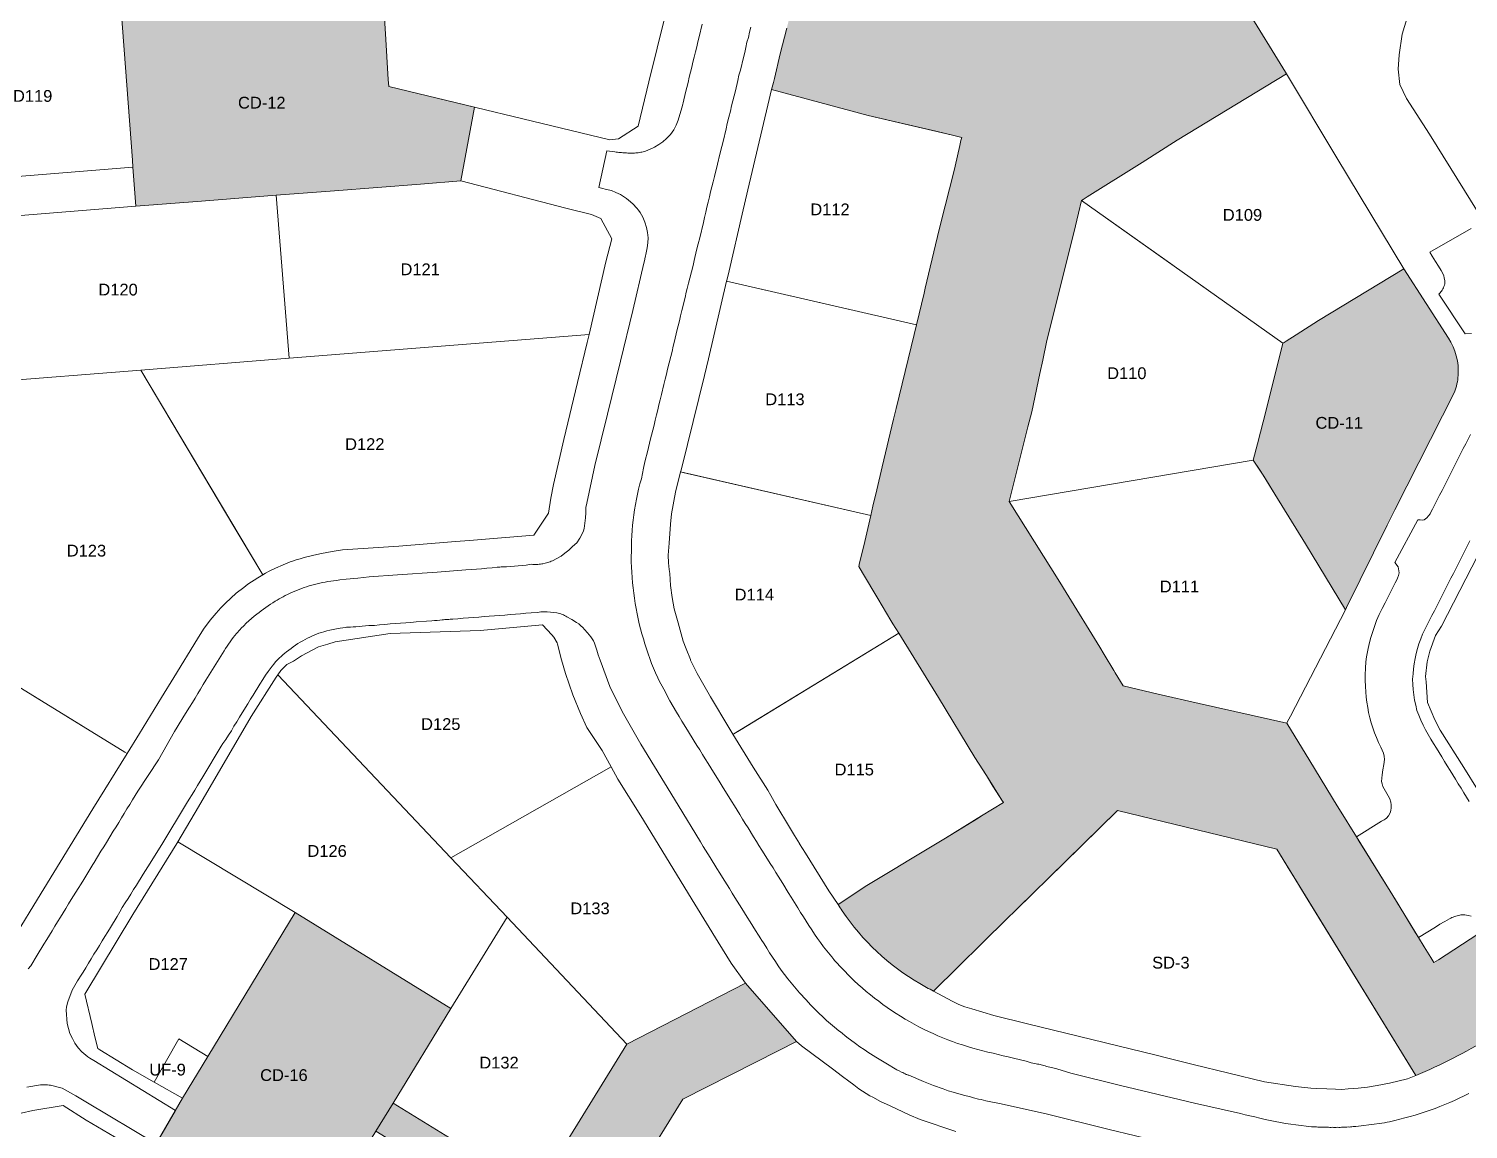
# Model space of a CAD drawing. Header units: metres. Extents: x 662613 to 666742, y 2728069 to 2732733.
# Drawn here: x 663094.2 to 663314.1, y 2728771.2 to 2728939.4 of the extents above; entities that cross this region are included whole.
import ezdxf
from ezdxf.enums import TextEntityAlignment as Align

# ---------------------------------------------------------------- set-up
doc = ezdxf.new("R2010")
doc.units = ezdxf.units.M
doc.header["$MEASUREMENT"] = 0
for name, color, linetype, lineweight in [('DQ_PLOT_ID', 252, 'Continuous', 18), ('Xref_DQ_MasterPlan_2024$0$DQ_PLOTS', 252, 'Continuous', 15), ('Xref_DQ_MasterPlan_2024$0$DQ_ROADS', 8, 'Continuous', 13)]:
    doc.layers.add(name, color=color, linetype=linetype, lineweight=lineweight)
doc.layers.add('Open area$0$INTENSIVE LANDSCAPING AND PLAZAS', color=7, linetype='Continuous', true_color=0xecf9e2)
doc.layers.add('Open area$0$PUBLIC PARKING', color=254, linetype='Continuous')
doc.styles.add('DQ_Plot_ID', font='arial.ttf')

# ---------------------------------------------------------------- blocks, each defined once
blk = doc.blocks.new('Xref_DQ_MasterPlan_2024$0$DQ_Roads_')
at = {"layer": 'Xref_DQ_MasterPlan_2024$0$DQ_ROADS'}
for points in [[(663094.1076, 2728795.7274), (663094.4885, 2728796.19), (663095.4734, 2728797.7908), (663096.4985, 2728799.4994), (663096.9304, 2728800.1766), (663097.3499, 2728800.8576), (663097.7675, 2728801.5372), (663098.1836, 2728802.2178), (663098.602, 2728802.9006), (663099.0291, 2728803.5887), (663099.4509, 2728804.2683), (663099.8654, 2728804.9473), (663100.2801, 2728805.6275), (663100.6902, 2728806.3072), (663101.7439, 2728808.0035), (663102.1803, 2728808.7092), (663102.5862, 2728809.3869), (663103.9687, 2728811.6409), (663104.0825, 2728811.8106), (663104.1962, 2728811.9803), (663105.2173, 2728813.6782), (663105.645, 2728814.3551), (663106.0682, 2728815.031), (663107.1066, 2728816.7383), (663107.5335, 2728817.435), (663107.9419, 2728818.1059), (663108.3605, 2728818.7934), (663108.7811, 2728819.4719), (663109.2008, 2728820.1487), (663109.6231, 2728820.8363), (663110.035, 2728821.5222), (663110.4355, 2728822.2057), (663110.8373, 2728822.892), (663113.9946, 2728827.6808), (663116.454, 2728831.972), (663116.871, 2728832.6374), (663117.8967, 2728834.3269), (663118.7572, 2728835.7264), (663119.1901, 2728836.4276), (663119.6052, 2728837.0999), (663120.0188, 2728837.7825), (663120.4309, 2728838.4664), (663120.8383, 2728839.1588), (663121.2653, 2728839.8356), (663124.0632, 2728844.3263), (663124.2731, 2728844.6751), (663124.4905, 2728845.0196), (663124.7152, 2728845.3596), (663124.947, 2728845.6949), (663125.1858, 2728846.0252), (663125.4315, 2728846.3504), (663125.6838, 2728846.6702), (663125.9426, 2728846.9843), (663126.1168, 2728847.1877), (663126.2944, 2728847.3881), (663126.4752, 2728847.5856), (663126.6592, 2728847.7804), (663127.0356, 2728848.1622), (663127.4224, 2728848.534), (663127.8183, 2728848.8965), (663128.2219, 2728849.2505), (663128.6318, 2728849.5967), (663129.0469, 2728849.9358), (663129.3804, 2728850.1999), (663129.7182, 2728850.4589), (663130.0602, 2728850.7125), (663130.4064, 2728850.9604), (663130.7567, 2728851.2025), (663131.111, 2728851.4385), (663131.4693, 2728851.6682), (663131.8314, 2728851.8914), (663132.138, 2728852.0736), (663132.4472, 2728852.2516), (663132.759, 2728852.4252), (663133.0733, 2728852.5943), (663133.3901, 2728852.7587), (663133.7093, 2728852.9182), (663134.0308, 2728853.0729), (663134.3546, 2728853.2224), (663134.7301, 2728853.3885), (663135.1086, 2728853.5485), (663135.4898, 2728853.7021), (663135.8737, 2728853.8489), (663136.2602, 2728853.9887), (663136.6492, 2728854.1211), (663137.0406, 2728854.2459), (663137.4342, 2728854.3627), (663137.8428, 2728854.4739), (663138.2539, 2728854.5755), (663138.6673, 2728854.6684), (663139.0826, 2728854.7535), (663139.4993, 2728854.8317), (663139.9172, 2728854.9038), (663140.3358, 2728854.9708), (663140.7547, 2728855.0336), (663141.2391, 2728855.0976), (663141.7247, 2728855.1523), (663142.6969, 2728855.2534), (663144.4629, 2728855.4381), (663146.2303, 2728855.6084), (663150.5368, 2728855.9317), (663156.6071, 2728856.3547), (663160.9966, 2728856.7005), (663162.5842, 2728856.8169), (663163.3817, 2728856.8801), (663164.1794, 2728856.9375), (663164.9777, 2728857.0119), (663165.7761, 2728857.092), (663165.9738, 2728857.1189), (663166.1729, 2728857.1318), (663166.3715, 2728857.1521), (663166.5711, 2728857.1585), (663166.7705, 2728857.1512), (663166.97, 2728857.1578), (663167.1695, 2728857.1509), (663170.1829, 2728857.4289), (663171.0212, 2728857.554), (663171.2169, 2728857.537), (663171.4134, 2728857.5242), (663171.6102, 2728857.5251), (663171.807, 2728857.5216), (663172.0036, 2728857.5319), (663172.1933, 2728857.5464), (663172.3815, 2728857.5741), (663172.5707, 2728857.5952), (663172.758, 2728857.6295), (663173.1261, 2728857.7169), (663173.4914, 2728857.8154), (663173.6739, 2728857.8742), (663173.8518, 2728857.9456), (663174.029, 2728858.0178), (663174.2007, 2728858.1021), (663174.8797, 2728858.4452), (663175.5242, 2728858.8134), (663176.1209, 2728859.2304), (663176.7125, 2728859.6977), (663177.2961, 2728860.2457), (663177.9163, 2728860.8281), (663178.3754, 2728861.5596), (663178.8306, 2728862.2849), (663178.9638, 2728862.6557), (663179.0709, 2728863.0348), (663179.1286, 2728863.4301), (663179.1589, 2728863.8285), (663179.2502, 2728864.6271), (663179.3352, 2728865.4315), (663179.3265, 2728866.2118), (663179.4829, 2728866.8778), (663180.7028, 2728872.6697), (663182.6105, 2728880.4802), (663184.6012, 2728888.5999), (663186.497, 2728896.3271), (663188.1867, 2728903.5941), (663188.3226, 2728904.1161), (663188.3528, 2728904.2879), (663188.3753, 2728904.4542), (663188.5581, 2728905.1572), (663188.6924, 2728905.9079), (663188.7688, 2728906.6858), (663188.8454, 2728907.4664), (663188.7142, 2728908.2483), (663188.5816, 2728909.0389), (663188.3207, 2728909.828), (663188.0008, 2728910.5866), (663187.8163, 2728910.9527), (663187.6067, 2728911.3051), (663187.3585, 2728911.6591), (663187.0874, 2728911.996), (663186.4793, 2728912.6379), (663185.8251, 2728913.2282), (663185.5388, 2728913.4568), (663185.2372, 2728913.6649), (663184.9234, 2728913.8685), (663184.5963, 2728914.0502), (663183.9243, 2728914.3776), (663183.2304, 2728914.6648), (663182.4816, 2728914.8498), (663181.7255, 2728915.0526), (663181.2894, 2728915.142), (663182.5361, 2728920.7518), (663183.749, 2728920.6059), (663183.9455, 2728920.5606), (663184.0122, 2728920.55), (663184.1446, 2728920.529), (663184.3454, 2728920.5112), (663184.547, 2728920.5074), (663184.7453, 2728920.4757), (663184.9452, 2728920.458), (663185.146, 2728920.4541), (663185.2029, 2728920.4508), (663185.5444, 2728920.4309), (663185.7441, 2728920.4116), (663185.9446, 2728920.4058), (663186.083, 2728920.4114), (663186.1451, 2728920.4139), (663186.3427, 2728920.3985), (663186.5409, 2728920.3969), (663186.7387, 2728920.409), (663186.9352, 2728920.4348), (663187.1297, 2728920.44), (663187.3234, 2728920.4588), (663187.5155, 2728920.4897), (663187.705, 2728920.5338), (663187.8891, 2728920.5607), (663188.071, 2728920.6003), (663188.2497, 2728920.6524), (663188.4243, 2728920.7168), (663188.7847, 2728920.8379), (663189.1358, 2728920.9837), (663189.4794, 2728921.1395), (663189.8113, 2728921.3189), (663190.4529, 2728921.7042), (663191.0566, 2728922.1275), (663191.6613, 2728922.6485), (663192.2358, 2728923.25), (663192.7463, 2728923.9377), (663193.1363, 2728924.6577), (663193.4378, 2728925.4123), (663193.9731, 2728927.3343), (663194.1265, 2728927.8852), (663194.1792, 2728928.0745), (663194.5619, 2728929.6529), (663194.7475, 2728930.4241), (663194.9328, 2728931.1997), (663195.1128, 2728931.9986), (663195.3022, 2728932.7649), (663195.4921, 2728933.5386), (663195.6848, 2728934.3096), (663195.8797, 2728935.0916), (663196.0836, 2728935.8659), (663196.2702, 2728936.6396), (663196.4398, 2728937.4247), (663196.6336, 2728938.2003), (663197.0906, 2728940.1183)], [(663204.5322, 2728939.6578), (663204.3444, 2728938.8867), (663204.1547, 2728938.0949), (663203.9371, 2728937.3346), (663203.7448, 2728936.5657), (663203.5959, 2728935.7738), (663203.4047, 2728934.9942), (663202.9396, 2728933.0563), (663202.7157, 2728932.2904), (663202.5333, 2728931.5115), (663202.1824, 2728929.9422), (663201.9989, 2728929.1721), (663201.7909, 2728928.3985), (663201.5824, 2728927.6267), (663201.4195, 2728926.8298), (663201.1887, 2728925.8738), (663200.9318, 2728924.9287), (663200.77, 2728924.1372), (663200.2945, 2728922.1955), (663200.0837, 2728921.4331), (663199.7921, 2728920.2655), (663199.4502, 2728918.7154), (663198.9613, 2728916.8202), (663198.7741, 2728916.0276), (663198.3883, 2728914.4797), (663198.2105, 2728913.7025), (663198.014, 2728912.9244), (663197.825, 2728912.1469), (663197.6526, 2728911.3717), (663197.4665, 2728910.5815), (663197.2878, 2728909.7959), (663196.7125, 2728907.468), (663196.4826, 2728906.513), (663196.2448, 2728905.5432), (663195.8486, 2728904.0026), (663195.6904, 2728903.209), (663195.2108, 2728901.2689), (663194.9957, 2728900.5033), (663194.8112, 2728899.7223), (663194.6111, 2728898.9484), (663194.5445, 2728898.5439), (663193.9881, 2728896.3233), (663193.792, 2728895.5342), (663193.6199, 2728894.7669), (663193.4199, 2728893.9871), (663193.2301, 2728893.216), (663192.8591, 2728891.6563), (663192.6581, 2728890.8772), (663192.4824, 2728890.1016), (663192.2873, 2728889.3218), (663191.819, 2728887.381), (663191.6191, 2728886.6033), (663191.4365, 2728885.8307), (663191.2373, 2728885.0454), (663190.8525, 2728883.508), (663190.6954, 2728882.7106), (663190.4715, 2728881.9428), (663190.3075, 2728881.1609), (663190.0876, 2728880.393), (663189.9331, 2728879.6052), (663189.7402, 2728878.8225), (663189.562, 2728878.0561), (663189.3599, 2728877.2765), (663189.1537, 2728876.5048), (663188.7957, 2728874.9435), (663188.3527, 2728873.2123), (663188.1276, 2728872.2471), (663187.8139, 2728870.5994), (663187.5522, 2728869.8304), (663187.354, 2728869.0549), (663187.201, 2728868.2672), (663187.0508, 2728867.4811), (663186.9114, 2728866.6914), (663186.7759, 2728865.8997), (663186.6531, 2728865.1076), (663186.5537, 2728864.3121), (663186.4644, 2728863.5161), (663186.3891, 2728862.7173), (663186.3238, 2728861.931), (663186.2951, 2728861.1197), (663186.2726, 2728860.32), (663186.2681, 2728859.52), (663186.2647, 2728858.72), (663186.2655, 2728857.9206), (663186.2773, 2728857.122), (663186.3291, 2728856.3247), (663186.381, 2728855.528), (663186.4537, 2728854.7334), (663186.538, 2728853.9382), (663186.6318, 2728853.1455), (663186.7304, 2728852.3565), (663186.8422, 2728851.5688), (663186.9811, 2728850.7828), (663187.1333, 2728850.001), (663187.2929, 2728849.2225), (663187.4665, 2728848.4496), (663187.6573, 2728847.6785), (663187.8758, 2728846.9101), (663188.1065, 2728846.1484), (663188.3371, 2728845.3872), (663188.5801, 2728844.6289), (663188.833, 2728843.8743), (663189.0929, 2728843.1277), (663189.3602, 2728842.3848), (663189.6509, 2728841.6485), (663189.9499, 2728840.9432), (663190.3022, 2728840.184), (663190.5307, 2728839.7562), (663191.2293, 2728838.4484), (663192.1673, 2728836.6925), (663193.1498, 2728834.9627), (663193.5583, 2728834.2834), (663193.9636, 2728833.5934), (663194.8426, 2728832.1981), (663195.8777, 2728830.5239), (663196.2987, 2728829.8482), (663196.7212, 2728829.1678), (663197.1451, 2728828.4869), (663197.5702, 2728827.8028), (663197.998, 2728827.1192), (663198.4143, 2728826.4343), (663198.8359, 2728825.7757), (663199.6695, 2728824.3887), (663200.297, 2728823.3721), (663201.1489, 2728822.0039), (663201.5724, 2728821.325), (663202.0349, 2728820.6145), (663202.4391, 2728819.9625), (663202.8348, 2728819.2951), (663203.2773, 2728818.5975), (663203.6821, 2728817.9342), (663204.1155, 2728817.2511), (663204.9542, 2728815.8901), (663205.3741, 2728815.202), (663205.7544, 2728814.5516), (663206.2065, 2728813.8301), (663207.075, 2728812.4877), (663207.4945, 2728811.7941), (663207.9219, 2728811.1321), (663208.3534, 2728810.4475), (663209.4042, 2728808.7659), (663210.2531, 2728807.3863), (663210.6847, 2728806.6873), (663211.7235, 2728805.0274), (663211.9128, 2728804.677), (663212.1248, 2728804.3399), (663212.5502, 2728803.6646), (663212.9739, 2728802.9921), (663213.4015, 2728802.3199), (663213.8296, 2728801.6574), (663214.2636, 2728801.0039), (663214.708, 2728800.3567), (663215.1653, 2728799.721), (663215.6486, 2728799.0835), (663216.8879, 2728797.5358), (663217.1959, 2728797.1565), (663217.3221, 2728797.0036), (663219.7343, 2728794.4422), (663220.3271, 2728793.883), (663220.9278, 2728793.3285), (663221.5383, 2728792.786), (663222.1594, 2728792.2563), (663222.7906, 2728791.7431), (663223.4275, 2728791.2477), (663224.0697, 2728790.7635), (663224.7161, 2728790.287), (663225.3733, 2728789.812), (663226.0397, 2728789.3476), (663226.7227, 2728788.8931), (663227.3992, 2728788.4639), (663228.0915, 2728788.0427), (663228.7859, 2728787.6398), (663229.4968, 2728787.246), (663230.2089, 2728786.8686), (663230.9281, 2728786.5034), (663231.6531, 2728786.1509), (663232.385, 2728785.8114), (663233.1229, 2728785.4857), (663233.8654, 2728785.1749), (663234.6137, 2728784.8766), (663235.3675, 2728784.5933), (663236.128, 2728784.3247), (663236.8894, 2728784.0725), (663237.6563, 2728783.8313), (663238.4326, 2728783.6012), (663239.2076, 2728783.4007), (663239.9691, 2728783.1867), (663240.7519, 2728782.9953), (663241.5352, 2728782.8127), (663242.3142, 2728782.6312), (663243.0895, 2728782.4222), (663243.8631, 2728782.2469), (663244.6409, 2728782.0463), (663246.5815, 2728781.585), (663247.3514, 2728781.3632), (663248.1273, 2728781.171), (663248.327, 2728781.1546), (663248.5251, 2728781.1244), (663248.7206, 2728781.0806), (663248.9126, 2728781.0233), (663249.1121, 2728780.9892), (663249.3087, 2728780.9413), (663249.5017, 2728780.8802), (663249.6899, 2728780.8059), (663250.4923, 2728780.6133), (663251.2777, 2728780.4262), (663253.4208, 2728779.7447), (663261.0362, 2728777.8813), (663272.3278, 2728775.1986), (663279.3324, 2728773.5876), (663280.062, 2728773.3949), (663280.7899, 2728773.2361), (663281.5467, 2728773.0704), (663282.3241, 2728772.8743), (663283.1022, 2728772.6919), (663283.8817, 2728772.5233), (663284.6593, 2728772.3673), (663285.4432, 2728772.2229), (663286.2308, 2728772.0896), (663287.0189, 2728771.969), (663287.8087, 2728771.8576), (663288.5993, 2728771.7587), (663289.3938, 2728771.6757), (663290.187, 2728771.5887), (663290.9827, 2728771.5526), (663291.1815, 2728771.5262), (663291.3816, 2728771.5138), (663291.5821, 2728771.515), (663291.7821, 2728771.5302), (663291.9808, 2728771.5049), (663292.1809, 2728771.4935), (663292.3812, 2728771.4959), (663292.5809, 2728771.5123), (663292.7801, 2728771.4892), (663292.9804, 2728771.48), (663293.1809, 2728771.4847), (663293.3806, 2728771.5033), (663293.58, 2728771.4817), (663293.7805, 2728771.474), (663293.9809, 2728771.4802), (663294.1805, 2728771.5003), (663294.3803, 2728771.4822), (663294.5809, 2728771.4781), (663294.7813, 2728771.4878), (663294.9805, 2728771.5114), (663295.1807, 2728771.4977), (663295.3814, 2728771.4978), (663295.5816, 2728771.5119), (663295.7804, 2728771.5398), (663295.9812, 2728771.5361), (663296.1817, 2728771.5463), (663296.3811, 2728771.5703), (663296.5783, 2728771.6082), (663296.9791, 2728771.6311), (663297.3774, 2728771.6818), (663297.7768, 2728771.7118), (663298.1731, 2728771.7695), (663298.9686, 2728771.8639), (663299.7637, 2728771.9582), (663300.557, 2728772.0654), (663301.3483, 2728772.1912), (663301.747, 2728772.2541), (663302.1404, 2728772.3445), (663302.5343, 2728772.422), (663302.9218, 2728772.5266), (663303.7035, 2728772.7223), (663304.4815, 2728772.9174), (663305.2548, 2728773.1266), (663306.0266, 2728773.3546), (663306.7954, 2728773.5867), (663307.5605, 2728773.8312), (663308.3214, 2728774.0901), (663309.0788, 2728774.3651), (663309.833, 2728774.6559), (663310.5768, 2728774.9569), (663311.322, 2728775.2686), (663312.0541, 2728775.6073), (663312.7851, 2728775.9488), (663313.5082, 2728776.2995), (663314.2259, 2728776.6654)], [(663314.5936, 2728803.7576), (663314.1124, 2728803.8892), (663313.6232, 2728803.987), (663313.4272, 2728803.9864), (663313.2317, 2728803.9721), (663313.0377, 2728803.9443), (663312.8461, 2728803.9032), (663312.041, 2728803.6906), (663311.8503, 2728803.6262), (663311.6645, 2728803.5487), (663311.4787, 2728803.4704), (663311.2987, 2728803.3794), (663310.55, 2728802.9505), (663310.4521, 2728802.8923), (663309.8296, 2728802.522), (663309.1344, 2728802.0967), (663306.5533, 2728800.4936), (663302.1965, 2728807.5748), (663297.0704, 2728815.8954), (663300.8971, 2728818.2634), (663301.0937, 2728818.3648), (663301.2827, 2728818.4795), (663301.4634, 2728818.6071), (663301.6348, 2728818.7469), (663301.9478, 2728819.1243), (663302.2113, 2728819.5378), (663302.3128, 2728819.9291), (663302.3867, 2728820.3265), (663302.37, 2728820.7996), (663302.3314, 2728821.2055), (663302.1438, 2728821.7163), (663301.9358, 2728822.1499), (663301.7249, 2728822.5119), (663301.4893, 2728822.8584), (663301.2925, 2728823.2162), (663301.121, 2728823.5868), (663300.989, 2728823.9758), (663300.8841, 2728824.373), (663300.978, 2728825.3518), (663301.1167, 2728826.141), (663301.2429, 2728826.9364), (663301.3314, 2728827.7313), (663301.2788, 2728828.2046), (663301.1933, 2728828.673), (663301.0007, 2728829.1341), (663300.7779, 2728829.5814), (663300.4359, 2728830.3092), (663300.1203, 2728831.0502), (663299.8245, 2728831.8002), (663299.5603, 2728832.5596), (663299.3215, 2728833.3265), (663299.1071, 2728834.1029), (663298.9301, 2728834.8859), (663298.7811, 2728835.6732), (663298.6749, 2728836.4666), (663298.5683, 2728837.2628), (663298.4863, 2728838.0564), (663298.4349, 2728838.8541), (663298.4112, 2728839.8527), (663298.4198, 2728840.6522), (663298.4639, 2728841.6479), (663298.5219, 2728842.6407), (663298.6163, 2728843.4287), (663298.7883, 2728844.406), (663299.0029, 2728845.3748), (663299.2649, 2728846.3387), (663299.4979, 2728847.1066), (663299.8143, 2728848.0417), (663300.1523, 2728848.961), (663300.5429, 2728849.8726), (663300.9774, 2728850.7718), (663301.4299, 2728851.6632), (663301.792, 2728852.3773), (663302.1549, 2728853.0906), (663302.5175, 2728853.8044), (663302.9696, 2728854.6961), (663303.1719, 2728855.0666), (663303.3491, 2728855.4498), (663303.473, 2728855.8361), (663303.5696, 2728856.2301), (663303.4177, 2728857.1562), (663302.9545, 2728857.8088), (663306.4418, 2728864.3459), (663306.8041, 2728864.3217), (663307.1021, 2728864.2976), (663307.408, 2728864.3539), (663307.8236, 2728864.631), (663308.3096, 2728865.2846), (663308.5005, 2728865.6376), (663308.6913, 2728865.9906), (663309.0564, 2728866.7025), (663309.4156, 2728867.415), (663309.7742, 2728868.1323), (663310.1412, 2728868.844), (663310.5023, 2728869.5545), (663310.8677, 2728870.2697), (663311.2287, 2728870.983), (663311.5905, 2728871.6965), (663311.9494, 2728872.411), (663312.3106, 2728873.1238), (663312.6729, 2728873.8379), (663313.0386, 2728874.5497), (663313.3987, 2728875.264), (663313.7611, 2728875.9782), (663314.1208, 2728876.6845), (663314.4834, 2728877.4066)], [(663314.6379, 2728892.8423), (663313.6745, 2728892.7763), (663309.6418, 2728898.8447), (663309.7632, 2728898.9488), (663309.8771, 2728899.061), (663309.9798, 2728899.1811), (663310.0739, 2728899.308), (663310.1801, 2728899.4681), (663310.2751, 2728899.6351), (663310.3478, 2728899.8107), (663310.408, 2728899.991), (663310.4981, 2728900.2088), (663310.5728, 2728900.4324), (663310.5723, 2728900.6694), (663310.5554, 2728900.9058), (663310.4854, 2728901.2974), (663310.4147, 2728901.6929), (663310.0108, 2728902.436), (663309.5878, 2728903.1295), (663309.1682, 2728903.8148), (663308.6557, 2728904.6692), (663308.2764, 2728905.2733), (663314.6071, 2728908.9023)], [(663314.4094, 2728861.136), (663314.0472, 2728860.422), (663313.6849, 2728859.7068), (663313.3227, 2728858.9941), (663312.9608, 2728858.2803), (663312.6024, 2728857.5674), (663312.2389, 2728856.8542), (663311.8771, 2728856.142), (663311.5137, 2728855.4248), (663311.1533, 2728854.7138), (663310.7888, 2728854.0009), (663310.4215, 2728853.2882), (663310.0576, 2728852.5746), (663309.6952, 2728851.8637), (663309.3321, 2728851.1504), (663308.9701, 2728850.437), (663308.6064, 2728849.7255), (663308.2422, 2728849.0135), (663307.8765, 2728848.3008), (663307.5173, 2728847.5849), (663307.1836, 2728846.8573), (663306.8837, 2728846.1329), (663306.6195, 2728845.4038), (663306.3859, 2728844.6578), (663306.1838, 2728843.9011), (663306.0145, 2728843.1336), (663305.8804, 2728842.3539), (663305.7818, 2728841.5749), (663305.719, 2728840.7851), (663305.656, 2728839.9918), (663305.6701, 2728839.1947), (663305.7234, 2728838.3965), (663305.8111, 2728837.5984), (663305.9243, 2728836.8023), (663306.1374, 2728836.0312), (663306.3034, 2728835.2264), (663306.5803, 2728834.4871), (663306.8957, 2728833.7076), (663307.24, 2728832.9746), (663307.6191, 2728832.2467), (663308.0133, 2728831.5328), (663308.4294, 2728830.837), (663308.8542, 2728830.1418), (663309.2758, 2728829.4586), (663309.6968, 2728828.7766), (663310.1146, 2728828.0948), (663310.5297, 2728827.4129), (663310.9523, 2728826.7327), (663311.3722, 2728826.0495), (663311.791, 2728825.3681), (663312.2069, 2728824.6864), (663312.6229, 2728824.0047), (663313.0431, 2728823.3235), (663313.4592, 2728822.638), (663313.8772, 2728821.9587), (663314.2942, 2728821.2741)], [(663267.5221, 2728769.1645), (663259.0739, 2728771.2177), (663249.8817, 2728773.4965), (663242.7944, 2728775.0861), (663240.4386, 2728775.5269), (663240.0769, 2728775.6294), (663239.7069, 2728775.7348), (663239.3305, 2728775.8147), (663238.5564, 2728776.0091), (663238.0902, 2728776.1344), (663237.0108, 2728776.4246), (663235.4577, 2728776.8565), (663234.7014, 2728777.0902), (663233.9326, 2728777.3587), (663232.4261, 2728777.9051), (663231.6741, 2728778.1768), (663230.912, 2728778.4729), (663228.6637, 2728779.4573), (663228.5642, 2728779.478), (663228.4663, 2728779.5056), (663228.3706, 2728779.5399), (663228.2775, 2728779.5807), (663228.0968, 2728779.6637), (663227.916, 2728779.7466), (663227.7449, 2728779.8483), (663227.5671, 2728779.9377), (663227.2125, 2728780.1125), (663226.852, 2728780.2747), (663225.1744, 2728781.2785), (663223.6023, 2728782.2192), (663222.8252, 2728782.7131), (663222.5496, 2728782.8912), (663221.8437, 2728783.3619), (663221.1674, 2728783.8098), (663220.5143, 2728784.2804), (663219.2179, 2728785.2726), (663218.2178, 2728786.0643), (663217.9832, 2728786.2501), (663217.3047, 2728786.7872), (663216.7056, 2728787.2955), (663216.1, 2728787.8253), (663215.5047, 2728788.3834), (663214.9115, 2728788.9553), (663214.2259, 2728789.6381), (663213.6667, 2728790.2335), (663212.9677, 2728790.9778), (663211.9725, 2728792.0374), (663211.1902, 2728792.9385), (663210.6674, 2728793.5645), (663210.1567, 2728794.1973), (663209.6592, 2728794.8429), (663209.1774, 2728795.5014), (663208.719, 2728796.1597), (663208.2807, 2728796.833), (663207.8374, 2728797.501), (663207.4037, 2728798.176), (663206.9734, 2728798.8519), (663206.5524, 2728799.5173), (663206.0874, 2728800.2233), (663206.0456, 2728800.291), (663205.6871, 2728800.8723), (663205.2462, 2728801.5738), (663204.8346, 2728802.2285), (663204.4037, 2728802.9156), (663203.9847, 2728803.596), (663203.5438, 2728804.2827), (663203.1446, 2728804.9607), (663202.0937, 2728806.6313), (663201.6863, 2728807.2945), (663201.2674, 2728807.9727), (663200.2066, 2728809.6675), (663199.7861, 2728810.3431), (663199.3556, 2728811.0332), (663198.309, 2728812.7225), (663197.2529, 2728814.4069), (663196.8117, 2728815.1215), (663193.4175, 2728820.7395), (663187.7285, 2728830.036), (663184.8633, 2728835.0374), (663182.997, 2728838.8935), (663181.529, 2728842.8706), (663181.1866, 2728843.6954), (663180.9796, 2728844.4323), (663180.7597, 2728845.1771), (663180.6281, 2728845.5093), (663180.4737, 2728845.8314), (663180.2765, 2728846.1619), (663180.0583, 2728846.4789), (663179.5779, 2728847.0677), (663179.0883, 2728847.5994), (663178.8368, 2728847.8891), (663178.5657, 2728848.1606), (663178.2262, 2728848.4264), (663177.8709, 2728848.6705), (663177.1777, 2728849.0994), (663176.4299, 2728849.5173), (663176.2537, 2728849.6283), (663176.0701, 2728849.7268), (663175.8803, 2728849.8125), (663175.685, 2728849.8848), (663175.495, 2728849.9665), (663175.2999, 2728850.0347), (663175.1004, 2728850.0893), (663174.8977, 2728850.1298), (663174.4073, 2728850.2005), (663173.9133, 2728850.2369), (663173.4192, 2728850.2733), (663172.9237, 2728850.2751), (663172.6743, 2728850.2825), (663172.4249, 2728850.2725), (663172.1769, 2728850.2453), (663171.9313, 2728850.2009), (663170.9372, 2728850.1185), (663170.1396, 2728850.0572), (663169.3419, 2728849.9934), (663168.5448, 2728849.9295), (663167.7476, 2728849.8617), (663166.9499, 2728849.798), (663166.1527, 2728849.7344), (663165.3541, 2728849.6726), (663164.5579, 2728849.6067), (663163.7602, 2728849.5503), (663162.9626, 2728849.4893), (663162.1662, 2728849.4262), (663161.3686, 2728849.3596), (663160.5699, 2728849.2957), (663159.7727, 2728849.2355), (663158.9759, 2728849.1714), (663158.777, 2728849.1486), (663158.5769, 2728849.1397), (663158.3771, 2728849.1247), (663158.1768, 2728849.1236), (663157.979, 2728849.0981), (663157.7799, 2728849.0865), (663157.5816, 2728849.0675), (663157.3825, 2728849.0623), (663156.9843, 2728849.0083), (663156.5832, 2728848.9821), (663156.1854, 2728848.9403), (663155.7857, 2728848.9263), (663154.9874, 2728848.866), (663153.3915, 2728848.7382), (663152.5951, 2728848.6747), (663151.7997, 2728848.6135), (663151.0003, 2728848.5516), (663150.2028, 2728848.4892), (663149.4054, 2728848.4258), (663148.61, 2728848.3596), (663147.8113, 2728848.2909), (663147.014, 2728848.2101), (663146.4816, 2728848.2037), (663146.3691, 2728848.2011), (663146.257, 2728848.1908), (663146.146, 2728848.1727), (663145.1534, 2728848.1084), (663144.6597, 2728848.0469), (663144.1634, 2728848.0131), (663143.7658, 2728847.9669), (663143.366, 2728847.9485), (663143.1654, 2728847.9541), (663142.9648, 2728847.9456), (663142.7651, 2728847.9253), (663142.5674, 2728847.8912), (663142.1694, 2728847.8368), (663141.7709, 2728847.7862), (663140.9814, 2728847.6317), (663140.1917, 2728847.4786), (663139.7298, 2728847.3671), (663139.2695, 2728847.2484), (663138.9036, 2728847.1309), (663138.5403, 2728847.0049), (663138.1798, 2728846.8705), (663137.8224, 2728846.7277), (663137.4684, 2728846.5767), (663137.1181, 2728846.4176), (663136.7718, 2728846.2506), (663136.4296, 2728846.0757), (663136.0546, 2728845.8713), (663135.6852, 2728845.6562), (663135.3215, 2728845.4311), (663134.9634, 2728845.1968), (663134.6109, 2728844.9541), (663134.2638, 2728844.7037), (663133.9221, 2728844.4462), (663133.5858, 2728844.1826), (663133.302, 2728843.9538), (663133.0216, 2728843.7208), (663132.7473, 2728843.4809), (663132.4817, 2728843.2316), (663132.1881, 2728842.9336), (663131.9054, 2728842.6248), (663131.6342, 2728842.306), (663131.375, 2728841.9777), (663130.7895, 2728841.184), (663130.3833, 2728840.5888), (663129.9636, 2728839.9557), (663129.5248, 2728839.2454), (663128.4881, 2728837.5666), (663128.0868, 2728836.9186), (663127.6607, 2728836.2255), (663126.814, 2728834.8462), (663126.3944, 2728834.1627), (663125.9793, 2728833.484), (663125.5493, 2728832.7904), (663125.1597, 2728832.1124), (663124.7225, 2728831.4387), (663124.314, 2728830.7699), (663123.8289, 2728830.135), (663123.5977, 2728829.767), (663120.8119, 2728825.08), (663120.3892, 2728824.3873), (663119.9548, 2728823.7165), (663119.5454, 2728823.0301), (663119.1371, 2728822.3457), (663118.7188, 2728821.6555), (663118.3152, 2728820.979), (663114.5019, 2728814.7243), (663113.6375, 2728813.3269), (663112.733, 2728811.8648), (663111.6909, 2728810.1924), (663110.6436, 2728808.4995), (663110.2042, 2728807.8179), (663109.8006, 2728807.1462), (663109.393, 2728806.4741), (663108.9378, 2728805.8037), (663108.4879, 2728805.0972), (663108.1004, 2728804.4163), (663107.6913, 2728803.7372), (663106.6712, 2728802.0356), (663106.2595, 2728801.3489), (663105.8416, 2728800.6677), (663105.4256, 2728799.9907), (663105.0032, 2728799.3059), (663104.5899, 2728798.6209), (663104.159, 2728797.9442), (663103.7425, 2728797.2476), (663103.3375, 2728796.5842), (663102.9264, 2728795.8921), (663102.4831, 2728795.2065), (663102.3061, 2728794.9127), (663101.6637, 2728793.8963), (663101.2498, 2728793.1827), (663100.8282, 2728792.456), (663100.1582, 2728790.6502), (663099.9486, 2728789.8939), (663099.9299, 2728789.3767), (663100.0429, 2728787.3809), (663100.2545, 2728786.6093), (663100.4713, 2728785.8186), (663100.8514, 2728785.0835), (663101.2357, 2728784.3403), (663101.7304, 2728783.6564), (663102.3111, 2728783.0231), (663102.5978, 2728782.7529), (663102.9016, 2728782.502), (663103.1943, 2728782.2785), (663103.5018, 2728782.0759), (663104.1336, 2728781.6777), (663116.6094, 2728774.0543), (663113.6508, 2728768.9802), (663102.911, 2728775.3921), (663101.8956, 2728776.0165), (663101.3913, 2728776.3268), (663099.3226, 2728777.4607), (663097.5317, 2728777.9139), (663097.2882, 2728777.9422), (663097.0447, 2728777.9706), (663096.5546, 2728777.9863), (663096.2585, 2728778.0004), (663096.1109, 2728777.987), (663095.9633, 2728777.9736), (663093.9012, 2728777.609)]]:
    blk.add_lwpolyline(points, dxfattribs=at)
blk = doc.blocks.new('Xref_DQ_MasterPlan_2024')
at = {"layer": 'Xref_DQ_MasterPlan_2024$0$DQ_PLOTS'}
for points in [[(663280.29, 2728942.46), (663286.2, 2728932.77), (663286.36, 2728932.51), (663269.68, 2728922.37), (663264.31, 2728918.99), (663255.92, 2728913.71), (663255.3, 2728913.32), (663255.06, 2728913.17), (663254.59, 2728911.22), (663253.86, 2728908.2), (663249.77, 2728891.77), (663249.13, 2728888.77), (663248.69, 2728886.73), (663247.44, 2728880.86), (663246.86, 2728878.56), (663244, 2728867.17), (663251.74, 2728854.8), (663252.72, 2728853.24), (663257.83, 2728844.87), (663258.51, 2728843.76), (663260, 2728841.31), (663260.22, 2728840.94), (663261.43, 2728838.96), (663266.77, 2728837.72), (663273.05, 2728836.29), (663286.41, 2728833.25), (663289.94, 2728827.5), (663294.14, 2728820.65), (663294.48, 2728820.09), (663297.07, 2728815.9), (663297.44, 2728815.29), (663302.2, 2728807.57), (663303.42, 2728805.59), (663306.11, 2728801.21), (663306.55, 2728800.49), (663307.42, 2728799.08), (663308.41, 2728797.47), (663308.9, 2728796.68), (663309.61, 2728797.09), (663315.62, 2728801.03)], [(663187.47, 2728765), (663194.14, 2728775.81), (663208.81, 2728783.23), (663208.81, 2728783.23), (663211.5, 2728784.59), (663212.28, 2728783.96), (663215.41, 2728781.59), (663217.01, 2728780.42), (663218.52, 2728779.28), (663219.5, 2728778.52), (663220.25, 2728777.98), (663221.03, 2728777.39), (663222.71, 2728776.28), (663223.18, 2728776.08), (663224.35, 2728775.42), (663225.82, 2728774.76), (663228.71, 2728773.38), (663230.42, 2728772.69), (663235.87, 2728770.83)]]:
    blk.add_lwpolyline(points, dxfattribs=at)
blk.add_lwpolyline([(663317.31, 2728785.09, -0.03357), (663306.15, 2728779.39), (663289.24, 2728806.93), (663287.65, 2728809.52), (663286.49, 2728811.41), (663286.42, 2728811.51), (663284.88, 2728814.03), (663260.55, 2728819.94), (663252.29, 2728811.83), (663245.44, 2728805.09), (663244.97, 2728804.63), (663243.7, 2728803.39), (663232.44, 2728792.32, -0.016354), (663230.34, 2728793.46, -0.112846), (663218.5, 2728804.56, -0.008247), (663217.85, 2728805.57), (663222.24, 2728808.47), (663225.54, 2728810.42), (663226.32, 2728810.89), (663228.65, 2728812.31), (663234.25, 2728815.71), (663239.79, 2728819.09), (663243.12, 2728821.13), (663242.89, 2728821.49), (663240.52, 2728825.26), (663239.97, 2728826.13), (663238.78, 2728828.03), (663233.2, 2728837.19), (663227.13, 2728847.01), (663226.24, 2728848.44), (663225.93, 2728848.97), (663223.94, 2728852.3), (663221.57, 2728856.27), (663221.02, 2728857.2), (663221.15, 2728857.76), (663221.77, 2728860.39), (663222.85, 2728864.99), (663223.18, 2728866.41), (663223.78, 2728868.92), (663224.61, 2728872.46), (663226.33, 2728879.71), (663226.71, 2728881.35), (663229.47, 2728892.66), (663229.83, 2728894.16), (663231, 2728899.01), (663231.18, 2728899.78), (663231.7, 2728901.92), (663233.33, 2728908.7), (663234.2, 2728912.32), (663235.57, 2728917.53), (663235.77, 2728918.42), (663236.47, 2728921.56), (663236.64, 2728922.31), (663236.75, 2728922.78), (663235.32, 2728923.16), (663222.46, 2728926.17), (663207.69, 2728930.12), (663207.97, 2728931.17), (663208.13, 2728931.79), (663208.99, 2728935.58), (663210.02, 2728939.49)], format="xyb", dxfattribs=at)
for points in [[(663148.24, 2728945.76), (663153.54, 2728960.64), (663190.83, 2728952.5), (663192.96, 2728952), (663193, 2728951.99), (663192.88, 2728951.47), (663193.1, 2728951.42), (663193.31, 2728951.35), (663193.87, 2728951.18), (663193.33, 2728948.99), (663192.05, 2728943.89), (663191.48, 2728941.6), (663188.96, 2728931.31), (663187.3, 2728924.52), (663184.3, 2728922.57), (663182.96, 2728922.45), (663149.19, 2728930.57), (663149.12, 2728931.65), (663148.69, 2728938.62), (663148.24, 2728945.76)], [(663315.68, 2728911.3), (663308.25, 2728923.29), (663304.73, 2728928.74), (663303.68, 2728930.91), (663303.45, 2728933.24), (663303.57, 2728935.41), (663304.06, 2728938.57), (663305.13, 2728942.09), (663306.83, 2728944.48), (663309.38, 2728946.55), (663313.21, 2728948.99), (663316.65, 2728951.06), (663320.29, 2728953.26), (663325.58, 2728956.46), (663342.98, 2728927.95), (663315.84, 2728911.4), (663315.68, 2728911.3)], [(663160.21, 2728916.14), (663154.03, 2728915.66), (663140.92, 2728914.66), (663132.01, 2728913.97), (663120.57, 2728913.08), (663110.57, 2728912.28), (663110.12, 2728918.26), (663110.04, 2728919.32), (663108.29, 2728942.24), (663119.29, 2728943.21), (663148.24, 2728945.76), (663148.69, 2728938.62), (663149.12, 2728931.65), (663149.19, 2728930.57), (663162.32, 2728927.41), (663160.21, 2728916.14)], [(663110.04, 2728919.32), (663110.12, 2728918.26), (663085.52, 2728916.27), (663084.28, 2728931.79), (663083.61, 2728940.27), (663108.29, 2728942.24), (663110.04, 2728919.32)], [(663268.99, 2728903.27), (663255.06, 2728913.17), (663255.3, 2728913.32), (663255.92, 2728913.71), (663264.31, 2728918.99), (663269.68, 2728922.37), (663286.36, 2728932.51), (663294.08, 2728919.7), (663304.33, 2728902.72), (663304.32, 2728902.71), (663291.27, 2728894.83), (663287.86, 2728892.64), (663286.35, 2728891.67), (663286.03, 2728891.46), (663285.82, 2728891.33), (663269.22, 2728903.11), (663268.99, 2728903.27)], [(663200.82, 2728900.83), (663200.89, 2728901.11), (663201.2, 2728902.43), (663203.2, 2728911.06), (663204.06, 2728914.78), (663207.12, 2728927.74), (663207.69, 2728930.12), (663222.46, 2728926.17), (663232.8, 2728923.75), (663235.32, 2728923.16), (663236.75, 2728922.78), (663236.64, 2728922.31), (663236.47, 2728921.56), (663235.77, 2728918.42), (663235.57, 2728917.53), (663234.2, 2728912.32), (663233.33, 2728908.7), (663231.7, 2728901.92), (663231.18, 2728899.78), (663231, 2728899.01), (663229.83, 2728894.16), (663200.82, 2728900.83)], [(663133.99, 2728889.04), (663132.01, 2728913.97), (663140.92, 2728914.66), (663154.03, 2728915.66), (663160.21, 2728916.14), (663176.28, 2728912.01), (663180.18, 2728911), (663181.61, 2728910.43), (663183.29, 2728907.28), (663182.36, 2728903.78), (663179.8, 2728892.69), (663133.99, 2728889.04)], [(663133.99, 2728889.04), (663111.31, 2728887.23), (663087.98, 2728885.37), (663086, 2728910.29), (663110.57, 2728912.28), (663120.57, 2728913.08), (663132.01, 2728913.97), (663133.99, 2728889.04)], [(663285.82, 2728891.33), (663283.29, 2728881.12), (663281.97, 2728875.95), (663281.3, 2728873.47), (663244, 2728867.17), (663246.86, 2728878.56), (663247.44, 2728880.86), (663248.69, 2728886.73), (663249.13, 2728888.77), (663249.77, 2728891.77), (663250.27, 2728893.79), (663252.15, 2728901.34), (663253.86, 2728908.2), (663254.59, 2728911.22), (663255.06, 2728913.17), (663285.82, 2728891.33)], [(663193.79, 2728871.66), (663193.86, 2728871.94), (663194.84, 2728875.87), (663197.43, 2728886.39), (663198.05, 2728888.94), (663200.82, 2728900.83), (663203.92, 2728900.12), (663229.83, 2728894.16), (663229.47, 2728892.66), (663226.71, 2728881.35), (663226.33, 2728879.71), (663224.61, 2728872.46), (663223.78, 2728868.92), (663223.18, 2728866.41), (663222.85, 2728864.99), (663193.79, 2728871.66)], [(663129.64, 2728856.43), (663111.31, 2728887.23), (663133.99, 2728889.04), (663179.8, 2728892.69), (663179.52, 2728891.46), (663178.06, 2728885.36), (663175.94, 2728876.63), (663174.37, 2728869.77), (663173.99, 2728867.65), (663173.63, 2728865.34), (663171.37, 2728861.99), (663162.13, 2728861.25), (663158.81, 2728860.98), (663150.76, 2728860.32), (663146.08, 2728859.99), (663142.11, 2728859.74), (663140.53, 2728859.49), (663138.91, 2728859.21), (663137.74, 2728858.97), (663136.27, 2728858.6), (663135.65, 2728858.41), (663135.03, 2728858.23), (663134.34, 2728858), (663134.15, 2728857.93), (663133.05, 2728857.48), (663131.92, 2728856.97), (663130.93, 2728856.48), (663130.37, 2728856.19), (663129.94, 2728855.93), (663129.64, 2728856.43)], [(663108.88, 2728828.81), (663083.35, 2728844.55), (663090.34, 2728855.87), (663087.98, 2728885.37), (663111.31, 2728887.23), (663125.55, 2728863.31), (663129.64, 2728856.43), (663129.94, 2728855.93), (663129.19, 2728855.48), (663127.68, 2728854.5), (663127.04, 2728854.01), (663125.91, 2728853.15), (663125.06, 2728852.37), (663124.25, 2728851.62), (663123.52, 2728850.88), (663122.82, 2728850.09), (663121.9, 2728849.01), (663120.88, 2728847.63), (663119.99, 2728846.17), (663116.35, 2728840.27), (663114.47, 2728837.18), (663111.1, 2728831.7), (663109.21, 2728828.62), (663108.88, 2728828.81)], [(663315.55, 2728823.15), (663313.49, 2728826.49), (663309.84, 2728832.21), (663309.04, 2728833.79), (663307.92, 2728836.43), (663307.7, 2728839.58), (663307.64, 2728840.42), (663307.85, 2728842.66), (663308.28, 2728844.25), (663309.17, 2728846.69), (663310.06, 2728848.08), (663314.69, 2728857.12), (663315.41, 2728858.51), (663320.07, 2728867.68), (663323.51, 2728874.42), (663328.91, 2728885.23), (663329.02, 2728885.18), (663333.2, 2728883.04), (663340.43, 2728879.33), (663358.65, 2728849.44), (663315.67, 2728823.23), (663315.55, 2728823.15)], [(663244, 2728867.17), (663281.3, 2728873.47), (663282.83, 2728871.16), (663284.61, 2728868.28), (663289.26, 2728860.69), (663295.38, 2728850.57), (663291.57, 2728843.21), (663287.01, 2728834.36), (663286.49, 2728833.42), (663286.41, 2728833.25), (663273.05, 2728836.29), (663266.77, 2728837.72), (663261.43, 2728838.96), (663260.22, 2728840.94), (663260, 2728841.31), (663258.51, 2728843.76), (663257.83, 2728844.87), (663252.72, 2728853.24), (663251.74, 2728854.8), (663244, 2728867.17)], [(663193.79, 2728871.66), (663194.15, 2728871.58), (663222.85, 2728864.99), (663221.77, 2728860.39), (663221.15, 2728857.76), (663221.02, 2728857.2), (663221.57, 2728856.27), (663223.94, 2728852.3), (663225.93, 2728848.97), (663226.24, 2728848.44), (663227.13, 2728847.01), (663201.93, 2728831.65), (663201.79, 2728831.58), (663201.16, 2728832.61), (663198.35, 2728837.3), (663196.31, 2728840.84), (663195.33, 2728842.89), (663195.29, 2728842.99), (663194.63, 2728844.64), (663194.19, 2728845.82), (663193.42, 2728848.61), (663193.1, 2728849.66), (663192.79, 2728850.73), (663192.51, 2728852.46), (663192.25, 2728854.32), (663192.14, 2728856.13), (663192.05, 2728856.74), (663191.97, 2728857.78), (663191.91, 2728858.95), (663192.07, 2728860.8), (663192.26, 2728863.68), (663192.38, 2728865.26), (663193.02, 2728868.6), (663193.79, 2728871.66)], [(663183.18, 2728826.59), (663158.71, 2728812.7), (663132.27, 2728840.67), (663132.71, 2728841.32), (663133.63, 2728842.22), (663134.64, 2728842.74), (663135.87, 2728843.56), (663138.48, 2728844.95), (663139.88, 2728845.36), (663141.03, 2728845.7), (663149.4, 2728846.98), (663163.18, 2728847.45), (663172.69, 2728848.3), (663174.1, 2728846.77), (663174.45, 2728846.43), (663174.94, 2728845.53), (663174.98, 2728845.36), (663175.58, 2728842.96), (663176.22, 2728840.88), (663177.32, 2728837.59), (663178.51, 2728834.74), (663179.48, 2728832.6), (663181.79, 2728829.11), (663183.18, 2728826.59)], [(663203.03, 2728832.32), (663227.13, 2728847.01), (663233.2, 2728837.19), (663238.78, 2728828.03), (663239.97, 2728826.13), (663240.32, 2728825.57), (663240.52, 2728825.26), (663241.53, 2728823.66), (663242.89, 2728821.49), (663243.12, 2728821.13), (663239.79, 2728819.09), (663239.26, 2728818.77), (663234.25, 2728815.71), (663228.65, 2728812.31), (663227.75, 2728811.76), (663226.32, 2728810.89), (663225.54, 2728810.42), (663222.24, 2728808.47), (663217.85, 2728805.57), (663216.44, 2728807.62), (663212.86, 2728813.4), (663211.96, 2728814.84), (663211.94, 2728814.87), (663211.21, 2728816.08), (663210.43, 2728817.36), (663208.37, 2728820.85), (663207.56, 2728822.23), (663207.11, 2728823.01), (663204.86, 2728826.52), (663201.79, 2728831.58), (663201.93, 2728831.65), (663203.03, 2728832.32)], [(663087.9, 2728794.75), (663062.36, 2728810.5), (663083.35, 2728844.55), (663105.55, 2728830.86), (663108.88, 2728828.81), (663109.21, 2728828.62), (663104, 2728820.15), (663095.54, 2728806.35), (663092.43, 2728801.28), (663088.2, 2728794.56), (663087.9, 2728794.75)], [(663158.71, 2728812.7), (663167.28, 2728803.6), (663158.67, 2728789.64), (663134.89, 2728804.35), (663116.99, 2728815.15), (663120.11, 2728820.48), (663128.18, 2728834.28), (663132.02, 2728840.3), (663132.27, 2728840.67), (663158.71, 2728812.7)], [(663185.56, 2728784.19), (663167.28, 2728803.6), (663158.71, 2728812.7), (663183.18, 2728826.59), (663184.22, 2728824.71), (663187.72, 2728819.08), (663195.98, 2728805.6), (663199.53, 2728799.81), (663201.51, 2728796.59), (663203.69, 2728793.5), (663185.56, 2728784.19)], [(663243.7, 2728803.39), (663244.97, 2728804.63), (663260.55, 2728819.94), (663284.88, 2728814.03), (663306.15, 2728779.39), (663304.86, 2728778.91), (663302.13, 2728778.26), (663300.25, 2728777.88), (663298.77, 2728777.63), (663297.31, 2728777.47), (663295.8, 2728777.36), (663294.81, 2728777.29), (663293.88, 2728777.31), (663292.52, 2728777.39), (663291.03, 2728777.4), (663290.11, 2728777.47), (663287.75, 2728777.75), (663283.03, 2728778.42), (663272.11, 2728781.11), (663268.27, 2728782.04), (663266.46, 2728782.5), (663246.8, 2728787.29), (663241.65, 2728788.59), (663238.29, 2728789.61), (663237.24, 2728789.92), (663236.3, 2728790.27), (663235.28, 2728790.75), (663232.44, 2728792.32), (663243.7, 2728803.39)], [(663134.89, 2728804.35), (663121.55, 2728782.3), (663117.1, 2728785.01), (663113.34, 2728778.4), (663110.07, 2728780.26), (663105.04, 2728783.31), (663104.74, 2728783.54), (663104.3, 2728785.32), (663103.82, 2728787.36), (663102.74, 2728791.85), (663110.11, 2728804.02), (663116.81, 2728814.85), (663116.99, 2728815.15), (663134.89, 2728804.35)], [(663112.5, 2728767), (663117.71, 2728775.94), (663121.55, 2728782.3), (663134.89, 2728804.35), (663158.67, 2728789.64), (663149.85, 2728775.19), (663147.25, 2728770.92), (663140.56, 2728759.96), (663125.42, 2728759.83), (663112.5, 2728767)], [(663185.56, 2728784.19), (663171.72, 2728761.74), (663149.85, 2728775.19), (663158.67, 2728789.64), (663167.28, 2728803.6), (663185.56, 2728784.19)], [(663211.5, 2728784.59), (663208.81, 2728783.23), (663194.14, 2728775.81), (663187.47, 2728765), (663185.24, 2728761.39), (663181.19, 2728760.36), (663172.27, 2728745.89), (663193.24, 2728732.95), (663190.62, 2728728.69), (663169.41, 2728741.77), (663157.81, 2728722.96), (663140.61, 2728695.07), (663137.7, 2728699.9), (663153.54, 2728725.59), (663150.55, 2728727.43), (663169.09, 2728757.49), (663147.25, 2728770.92), (663149.85, 2728775.19), (663171.72, 2728761.74), (663185.56, 2728784.19), (663203.69, 2728793.5), (663211.5, 2728784.59)], [(663121.55, 2728782.3), (663117.71, 2728775.94), (663113.34, 2728778.4), (663117.1, 2728785.01), (663121.55, 2728782.3)], [(663125.42, 2728759.83), (663117.86, 2728747.56), (663108.47, 2728732.31), (663077.82, 2728751.3), (663082.27, 2728758.55), (663091.13, 2728773), (663091.25, 2728773.23), (663094.82, 2728774.08), (663099.43, 2728774.84), (663102.95, 2728772.56), (663112.5, 2728767), (663125.42, 2728759.83)]]:
    blk.add_lwpolyline(points, close=True, dxfattribs=at)
blk.add_lwpolyline([(663301.77, 2728863.53), (663295.56, 2728850.95), (663295.38, 2728850.57), (663289.26, 2728860.69), (663284.61, 2728868.28), (663283.18, 2728870.59), (663282.83, 2728871.16), (663282.34, 2728871.9), (663281.3, 2728873.47), (663281.97, 2728875.95), (663283.29, 2728881.12), (663284.9, 2728887.62), (663285.82, 2728891.33), (663286.03, 2728891.46), (663286.35, 2728891.67), (663287.86, 2728892.64), (663291.27, 2728894.83), (663304.32, 2728902.71), (663304.33, 2728902.72), (663311.12, 2728892.13, -0.161414), (663312.61, 2728886.42, -0.070907), (663312.06, 2728883.84), (663302.93, 2728865.89), (663301.77, 2728863.53)], format="xyb", close=True, dxfattribs=at)
blk.add_blockref('Xref_DQ_MasterPlan_2024$0$DQ_Roads_', (0, 0))
blk = doc.blocks.new('Open area')
at = {"layer": 'Open area$0$INTENSIVE LANDSCAPING AND PLAZAS'}
for points in [[(663303.41, 2728990.08), (663319.04, 2728999.89), (663329.2, 2729006.17), (663329.65, 2729006.44), (663338.35, 2729011.73), (663341.88, 2729013.88), (663345.46, 2729016.05), (663355.87, 2729022.4), (663357.44, 2729023.36), (663359.64, 2729024.7), (663360.26, 2729025.08), (663374.4, 2729033.64), (663377.64, 2729035.63), (663378.04, 2729035.87), (663378.94, 2729036.43), (663384.3, 2729039.72), (663393.83, 2729045.56), (663393.91, 2729045.61), (663397.72, 2729047.96), (663401.95, 2729050.56), (663403.86, 2729051.73), (663406.44, 2729053.32), (663415.15, 2729058.66), (663420.37, 2729061.93), (663422.72, 2729063.4), (663424.59, 2729064.58), (663425.86, 2729065.37), (663436.28, 2729071.77), (663436.65, 2729071.98), (663441.99, 2729075.11), (663444.58, 2729076.69), (663446.21, 2729077.69), (663458.46, 2729085.19), (663459.74, 2729085.97), (663462.64, 2729087.76), (663470.04, 2729092.31), (663470.8, 2729092.77), (663480.92, 2729099.1), (663482.71, 2729100.17), (663488.47, 2729103.62), (663496.94, 2729108.73), (663498.57, 2729109.72), (663509.17, 2729116.36), (663504.65, 2729123.78), (663500.03, 2729131.27), (663496.93, 2729136.3), (663489.1, 2729148.8), (663484.62, 2729155.94), (663480.58, 2729162.37), (663506.88, 2729178.34), (663506.99, 2729179.03), (663507.74, 2729182.17), (663508.1, 2729183.68), (663510.1, 2729191.98), (663511.48, 2729197.71), (663512.38, 2729201.44), (663513.13, 2729204.53), (663514.89, 2729211.95), (663515.82, 2729215.71), (663516.72, 2729219.55), (663516.92, 2729220.37), (663516.93, 2729220.38), (663517.58, 2729223.1), (663519.88, 2729232.75), (663520.86, 2729236.47), (663522.34, 2729242.72), (663523.01, 2729245.49), (663523.75, 2729248.78), (663523.81, 2729249.02), (663524.32, 2729251.05), (663525.1, 2729254.17), (663526.23, 2729259.06), (663526.69, 2729261.1), (663527.38, 2729263.88), (663527.7, 2729265.15), (663527.73, 2729265.27), (663529.39, 2729272.33), (663532.73, 2729286.4), (663534.09, 2729292.11), (663534.98, 2729295.89), (663535.89, 2729296.24), (663536.97, 2729296.65), (663538.58, 2729297.27), (663539.13, 2729297.48), (663550.18, 2729294.72), (663551.59, 2729294.37), (663554.83, 2729293.55), (663556.8, 2729293.06), (663557.49, 2729292.88), (663562.1, 2729291.38), (663568.05, 2729289.23), (663570.06, 2729288.53), (663575.29, 2729286.7), (663579.28, 2729285.35), (663581.7, 2729283.5), (663583.45, 2729280.99), (663583.97, 2729279.43), (663585.44, 2729274.99), (663586.68, 2729271.29), (663587.52, 2729268.74), (663590.66, 2729263.14), (663594.96, 2729257.92), (663597.84, 2729255.28), (663602.16, 2729251.93), (663608.83, 2729248.39), (663609.93, 2729248.02), (663612.7, 2729247.07), (663613.53, 2729246.88), (663613.65, 2729246.85), (663616.25, 2729246.26), (663616.72, 2729246.18), (663620.8, 2729245.49), (663623.62, 2729245.41), (663625.4, 2729245.35), (663626.7, 2729245.32), (663631.32, 2729245.79), (663634.32, 2729245.31), (663635.26, 2729244.74), (663637.34, 2729243.48, -0.055907), (663639.87, 2729240.1), (663639.97, 2729239.96), (663641.05, 2729238.64), (663641.7, 2729237.84), (663649.34, 2729228.43), (663650.39, 2729225.65), (663651.01, 2729222.93), (663651.04, 2729221.74), (663651.06, 2729220.93), (663651.09, 2729219.91), (663650.67, 2729216.87), (663649.63, 2729213.96), (663645.37, 2729207.02), (663638.26, 2729195.12), (663635.72, 2729190.86), (663633.51, 2729186.48), (663632.56, 2729183.36), (663632.04, 2729181.24), (663631.81, 2729180.31), (663631.32, 2729177.17), (663631.15, 2729171.4), (663631.94, 2729166.24), (663633.41, 2729161.35), (663634.99, 2729158.11), (663636.56, 2729155.56), (663640.69, 2729148.9), (663641.19, 2729148.18), (663629.36, 2729140.84), (663627.47, 2729139.66), (663614.3, 2729131.59), (663606.17, 2729126.56), (663606.59, 2729125.88), (663618.05, 2729107.29), (663616.32, 2729106.24), (663615.94, 2729106.01), (663615.32, 2729105.63), (663614.61, 2729105.2), (663601.51, 2729096.52), (663592.41, 2729090.49), (663590.68, 2729090.99), (663589.38, 2729091.37), (663580.72, 2729086.18), (663577.69, 2729084.36), (663551.75, 2729068.82), (663550.83, 2729068.27), (663550.57, 2729068.11), (663553.86, 2729062.62), (663555.35, 2729060.17), (663558.43, 2729055.12), (663558.8, 2729054.51), (663560.47, 2729051.71), (663562.5, 2729048.32), (663565.71, 2729043.08), (663567.65, 2729039.91), (663571.5, 2729033.6), (663573.98, 2729029.53), (663579.13, 2729021.36), (663579.05, 2729020.88), (663578.31, 2729016.64), (663576.37, 2729017.12), (663573.18, 2729017.9), (663569.57, 2729018.78), (663560.7, 2729032.73), (663557.91, 2729037.11), (663557.54, 2729037.69), (663555.23, 2729041.33), (663552, 2729046.4), (663548.01, 2729053.03), (663546.46, 2729055.52), (663542.27, 2729062.28), (663537.46, 2729070.46), (663536.32, 2729072.31), (663534.64, 2729075.03), (663531.8, 2729079.62), (663531.5, 2729080.11), (663527.94, 2729078.11), (663498.75, 2729059.91), (663496.29, 2729058.37), (663494.45, 2729057.25), (663478.11, 2729047.25), (663475.02, 2729045.36), (663472.17, 2729043.62), (663466.64, 2729040.23), (663464.01, 2729038.62), (663458.8, 2729035.44), (663454.52, 2729032.81), (663450.87, 2729030.58), (663447.14, 2729028.3), (663439.24, 2729040.35), (663437.19, 2729039.03), (663434.4, 2729043.18), (663424.82, 2729037.11), (663424.91, 2729036.97), (663397.48, 2729020.37), (663393.3, 2729017.68), (663341.32, 2728985.96), (663331.2, 2728979.77), (663329.05, 2728978.44), (663307.37, 2728965.15), (663306.26, 2728964.48), (663302.01, 2728961.74), (663300.88, 2728961.05), (663291.23, 2728955.16), (663293.84, 2728951.05), (663290.88, 2728949.17), (663286.72, 2728946.53), (663285.05, 2728945.48), (663280.29, 2728942.46), (663286.2, 2728932.77), (663286.36, 2728932.51), (663269.68, 2728922.37), (663264.31, 2728918.99), (663255.92, 2728913.71), (663255.3, 2728913.32), (663255.06, 2728913.17), (663254.59, 2728911.22), (663253.86, 2728908.2), (663249.77, 2728891.77), (663249.13, 2728888.77), (663248.69, 2728886.73), (663247.44, 2728880.86), (663246.86, 2728878.56), (663244, 2728867.17), (663251.74, 2728854.8), (663252.72, 2728853.24), (663257.83, 2728844.87), (663258.51, 2728843.76), (663260, 2728841.31), (663260.22, 2728840.94), (663261.43, 2728838.96), (663266.77, 2728837.72), (663273.05, 2728836.29), (663286.41, 2728833.25), (663289.94, 2728827.5), (663294.14, 2728820.65), (663294.48, 2728820.09), (663297.07, 2728815.9), (663297.44, 2728815.29), (663302.2, 2728807.57), (663303.42, 2728805.59), (663306.11, 2728801.21), (663306.55, 2728800.49), (663307.42, 2728799.08), (663308.41, 2728797.47), (663308.9, 2728796.68), (663309.61, 2728797.09), (663315.62, 2728801.03), (663321.95, 2728790.69), (663321.51, 2728787.74), (663317.31, 2728785.09, -0.03357), (663306.15, 2728779.39), (663289.24, 2728806.93), (663287.65, 2728809.52), (663286.49, 2728811.41), (663286.42, 2728811.51), (663284.88, 2728814.03), (663260.55, 2728819.94), (663252.29, 2728811.83), (663245.44, 2728805.09), (663244.97, 2728804.63), (663243.7, 2728803.39), (663232.44, 2728792.32, -0.016354), (663230.34, 2728793.46, -0.112846), (663218.5, 2728804.56, -0.008247), (663217.85, 2728805.57), (663222.24, 2728808.47), (663225.54, 2728810.42), (663226.32, 2728810.89), (663228.65, 2728812.31), (663234.25, 2728815.71), (663239.79, 2728819.09), (663243.12, 2728821.13), (663242.89, 2728821.49), (663240.52, 2728825.26), (663239.97, 2728826.13), (663238.78, 2728828.03), (663233.2, 2728837.19), (663227.13, 2728847.01), (663226.24, 2728848.44), (663225.93, 2728848.97), (663223.94, 2728852.3), (663221.57, 2728856.27), (663221.02, 2728857.2), (663221.15, 2728857.76), (663221.77, 2728860.39), (663222.85, 2728864.99), (663223.18, 2728866.41), (663223.78, 2728868.92), (663224.61, 2728872.46), (663226.33, 2728879.71), (663226.71, 2728881.35), (663229.47, 2728892.66), (663229.83, 2728894.16), (663231, 2728899.01), (663231.18, 2728899.78), (663231.7, 2728901.92), (663233.33, 2728908.7), (663234.2, 2728912.32), (663235.57, 2728917.53), (663235.77, 2728918.42), (663236.47, 2728921.56), (663236.64, 2728922.31), (663236.75, 2728922.78), (663235.32, 2728923.16), (663222.46, 2728926.17), (663207.69, 2728930.12), (663207.97, 2728931.17), (663208.13, 2728931.79), (663208.99, 2728935.58), (663210.02, 2728939.49), (663210.69, 2728942.21), (663211.44, 2728945.4), (663211.62, 2728946.55), (663211.89, 2728948.36), (663212.33, 2728951.44), (663212.71, 2728957.99), (663213, 2728959.84, 0.073845), (663213.02, 2728964.35), (663212.4, 2728966.35), (663211.95, 2728969.06), (663211.92, 2728969.39), (663210.35, 2728975.06), (663221.27, 2728972.31), (663222.49, 2728972), (663226.72, 2728970.84), (663232.54, 2728969.25), (663236, 2728968.53), (663239.79, 2728967.75), (663246.47, 2728966.18), (663259.23, 2728963.14), (663268.76, 2728968.79), (663277.86, 2728974.39), (663285.72, 2728979.24), (663299.16, 2728987.47), (663303.41, 2728990.08)], [(663211.5, 2728784.59), (663208.81, 2728783.23), (663194.14, 2728775.81), (663187.47, 2728765), (663185.24, 2728761.39), (663181.19, 2728760.36), (663172.27, 2728745.89), (663193.24, 2728732.95), (663190.62, 2728728.69), (663169.41, 2728741.77), (663157.81, 2728722.96), (663140.61, 2728695.07), (663137.7, 2728699.9), (663153.54, 2728725.59), (663150.55, 2728727.43), (663169.09, 2728757.49), (663147.25, 2728770.92), (663149.85, 2728775.19), (663171.72, 2728761.74), (663185.56, 2728784.19), (663203.69, 2728793.5), (663211.5, 2728784.59)]]:
    blk.add_hatch(color=256, dxfattribs=at).paths.add_polyline_path(points, flags=0)
at = {"layer": 'Open area$0$PUBLIC PARKING'}
for points in [[(663160.21, 2728916.14), (663154.03, 2728915.66), (663140.92, 2728914.66), (663132.01, 2728913.97), (663120.57, 2728913.08), (663110.57, 2728912.28), (663110.12, 2728918.26), (663110.04, 2728919.32), (663108.29, 2728942.24), (663119.29, 2728943.21), (663148.24, 2728945.76), (663148.69, 2728938.62), (663149.12, 2728931.65), (663149.19, 2728930.57), (663162.32, 2728927.41), (663160.21, 2728916.14)], [(663301.77, 2728863.53), (663295.56, 2728850.95), (663295.38, 2728850.57), (663289.26, 2728860.69), (663284.61, 2728868.28), (663283.18, 2728870.59), (663282.83, 2728871.16), (663282.34, 2728871.9), (663281.3, 2728873.47), (663281.97, 2728875.95), (663283.29, 2728881.12), (663284.9, 2728887.62), (663285.82, 2728891.33), (663286.03, 2728891.46), (663286.35, 2728891.67), (663287.86, 2728892.64), (663291.27, 2728894.83), (663304.32, 2728902.71), (663304.33, 2728902.72), (663311.12, 2728892.13, -0.161414), (663312.61, 2728886.42, -0.070907), (663312.06, 2728883.84), (663302.93, 2728865.89), (663301.77, 2728863.53)], [(663112.5, 2728767), (663117.71, 2728775.94), (663121.55, 2728782.3), (663134.89, 2728804.35), (663158.67, 2728789.64), (663149.85, 2728775.19), (663147.25, 2728770.92), (663140.56, 2728759.96), (663125.42, 2728759.83), (663112.5, 2728767)]]:
    blk.add_hatch(color=256, dxfattribs=at).paths.add_polyline_path(points, flags=0)

msp = doc.modelspace()

# ---------------------------------------------------------------- block references
for name in ['Xref_DQ_MasterPlan_2024', 'Open area']:
    msp.add_blockref(name, (0, 0))

# ---------------------------------------------------------------- texts
at = {"layer": 'DQ_PLOT_ID', "style": 'DQ_Plot_ID'}
for s, p in [('D119', (663094.79, 2728928.24)), ('CD-12', (663129.8, 2728927.21)), ('D112', (663216.62, 2728910.9)), ('D109', (663279.65, 2728910.06)), ('D121', (663154, 2728901.74)), ('D120', (663107.84, 2728898.64)), ('D110', (663261.98, 2728885.86)), ('D113', (663209.74, 2728881.87)), ('CD-11', (663294.44, 2728878.27)), ('D122', (663145.54, 2728875.02)), ('D123', (663103.01, 2728858.74)), ('D111', (663270.02, 2728853.26)), ('D114', (663205.06, 2728852.02)), ('D125', (663157.15, 2728832.23)), ('D115', (663220.33, 2728825.28)), ('D126', (663139.78, 2728812.83)), ('D133', (663179.95, 2728804.06)), ('SD-3', (663268.71, 2728795.76)), ('D127', (663115.5, 2728795.55)), ('D132', (663166.05, 2728780.48)), ('UF-9', (663115.4, 2728779.41)), ('CD-16', (663133.18, 2728778.57))]:
    msp.add_text(s, height=1.8, dxfattribs=at).set_placement(p, align=Align.CENTER)

doc.saveas('drawing.dxf')
